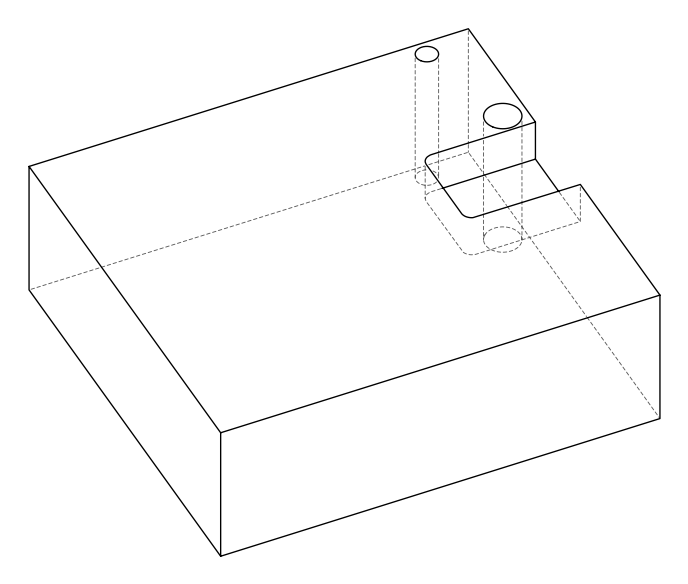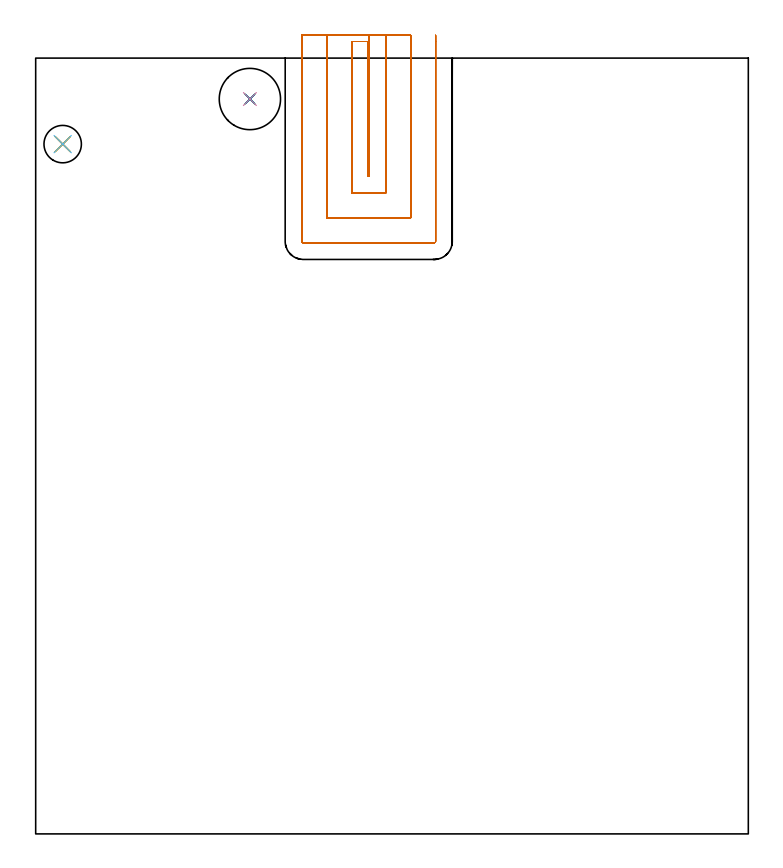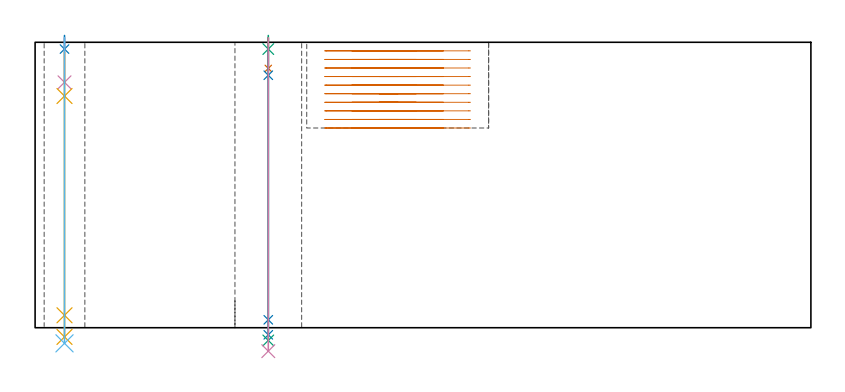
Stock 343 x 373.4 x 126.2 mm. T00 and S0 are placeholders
(PLAN: 10 operations, 8 tool changes, 22.4 min)
(1 MILL_SLOT | SLOT_PARTIAL_RECTANGULAR | NXT0201_012 | Follow Part, ap 4, ae 75% | 19.35 min | 294083 mm3)
(2 SPOT_DRILL | STEP1HOLE | NXT0321_9005460120000 | 0.05 min | 158 mm3)
(3 SPOT_DRILL_1 | STEP1HOLE_1 | NXT0321_9005460120000 | 0.05 min | 190 mm3)
(4 DRILL_BLIND_HOLE_INTO_CENTER | STEP1HOLE | NXT0301_089 | 0.08 min | 1598 mm3)
(5 GUN_DRILL_THROUGH_HOLE | STEP1HOLE | UGT0307_008 | 0.62 min | 10412 mm3)
(6 DRILL_TO_ENLARGE_THROUGH_HOLE | STEP1HOLE | UGT0301_046 | 0.54 min | 19869 mm3)
(7 DRILL_BLIND_HOLE_INTO_CENTER_1 | STEP1HOLE_1 | UGT0301_196 | 0.06 min | 381 mm3)
(8 GUN_DRILL_THROUGH_HOLE_1 | STEP1HOLE_1 | UGT0307_003 | 0.59 min | 4423 mm3)
(9 SPADE_DRILL_TO_ENLARGE_THROUGH_HOLE | STEP1HOLE_1 | UGT0306_009 | 0.54 min | 28895 mm3)
(10 DRILL_TO_ENLARGE_THROUGH_HOLE_1 | STEP1HOLE_1 | UGT0301_394 | 0.56 min | 52328 mm3)
(TOOL NXT0201_012 | ENDMILL 16mm [2P460-1600-NA 1630] | D16 FL38 Z6)
(TOOL NXT0321_9005460120000 | NC Spot Drill, 142deg, 12mm, Carbide, Uncoated | D12 PA142 FL30 Z2)
(TOOL NXT0301_089 | Carbide Drill 11.8mm [860.1-1180-035A1-MM 2214] | D11.8 PA140 FL55 Z2)
(TOOL UGT0307_008 | Gun Drill 11 mm | D11 PA130 FL24 Z1)
(TOOL UGT0301_046 | Twist Drill 18 mm | D18 PA118 FL130 Z2)
(TOOL UGT0301_196 | Twist Drill 7.7 mm | D7.7 PA118 FL73 Z2)
(TOOL UGT0307_003 | Gun Drill 7 mm | D7 PA130 FL24 Z1)
(TOOL UGT0306_009 | Spade Drill 18.5mm | D18.5 PA132 FL10 Z2)
(TOOL UGT0301_394 | Twist Drill 29.5 mm | D29.5 PA118 FL165 Z2)
(OP 1 MILL_SLOT)
G17 G21 G94 G90
T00 M6
G54
G17 G0 G90 X160.5 Y384.4 S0 M3
G43 Z136.2 H1
Z122.41
G94 G1 Y381.4 F250.
Y316.5 F500.
X160.1
Y381.4
X152.1
Y308.5
X168.5
Y381.4
Y384.4 F250.
X140.1
Y381.4
Y296.5 F500.
X180.5
Y381.4
Y384.4 F250.
X128.1
Y381.4
Y285.2 F500.
G3 X128.8 Y284.5 R0.7
G1 X191.8
G3 X192.5 Y285.2 R0.7
G1 Y381.4
Y384.4 F250.
G0 X160.5 Z118.62
G1 Y381.4
Y316.5 F500.
X160.1
Y381.4
X152.1
Y308.5
X168.5
Y381.4
Y384.4 F250.
X140.1
Y381.4
Y296.5 F500.
X180.5
Y381.4
Y384.4 F250.
X128.1
Y381.4
Y285.2 F500.
G3 X128.8 Y284.5 R0.7
G1 X191.8
G3 X192.5 Y285.2 R0.7
G1 Y381.4
Y384.4 F250.
G0 X160.5 Z114.83
G1 Y381.4
Y316.5 F500.
X160.1
Y381.4
X152.1
Y308.5
X168.5
Y381.4
Y384.4 F250.
X140.1
Y381.4
Y296.5 F500.
X180.5
Y381.4
Y384.4 F250.
X128.1
Y381.4
Y285.2 F500.
G3 X128.8 Y284.5 R0.7
G1 X191.8
G3 X192.5 Y285.2 R0.7
G1 Y381.4
Y384.4 F250.
G0 X160.5 Z111.04
G1 Y381.4
Y316.5 F500.
X160.1
Y381.4
X152.1
Y308.5
X168.5
Y381.4
Y384.4 F250.
X140.1
Y381.4
Y296.5 F500.
X180.5
Y381.4
Y384.4 F250.
X128.1
Y381.4
Y285.2 F500.
G3 X128.8 Y284.5 R0.7
G1 X191.8
G3 X192.5 Y285.2 R0.7
G1 Y381.4
Y384.4 F250.
G0 X160.5 Z107.25
G1 Y381.4
Y316.5 F500.
X160.1
Y381.4
X152.1
Y308.5
X168.5
Y381.4
Y384.4 F250.
X140.1
Y381.4
Y296.5 F500.
X180.5
Y381.4
Y384.4 F250.
X128.1
Y381.4
Y285.2 F500.
G3 X128.8 Y284.5 R0.7
G1 X191.8
G3 X192.5 Y285.2 R0.7
G1 Y381.4
Y384.4 F250.
G0 X160.5 Z103.46
G1 Y381.4
Y316.5 F500.
X160.1
Y381.4
X152.1
Y308.5
X168.5
Y381.4
Y384.4 F250.
X140.1
Y381.4
Y296.5 F500.
X180.5
Y381.4
Y384.4 F250.
X128.1
Y381.4
Y285.2 F500.
G3 X128.8 Y284.5 R0.7
G1 X191.8
G3 X192.5 Y285.2 R0.7
G1 Y381.4
Y384.4 F250.
G0 X160.5 Z99.67
G1 Y381.4
Y316.5 F500.
X160.1
Y381.4
X152.1
Y308.5
X168.5
Y381.4
Y384.4 F250.
X140.1
Y381.4
Y296.5 F500.
X180.5
Y381.4
Y384.4 F250.
X128.1
Y381.4
Y285.2 F500.
G3 X128.8 Y284.5 R0.7
G1 X191.8
G3 X192.5 Y285.2 R0.7
G1 Y381.4
Y384.4 F250.
G0 X160.5 Z95.88
G1 Y381.4
Y316.5 F500.
X160.1
Y381.4
X152.1
Y308.5
X168.5
Y381.4
Y384.4 F250.
X140.1
Y381.4
Y296.5 F500.
X180.5
Y381.4
Y384.4 F250.
X128.1
Y381.4
Y285.2 F500.
G3 X128.8 Y284.5 R0.7
G1 X191.8
G3 X192.5 Y285.2 R0.7
G1 Y381.4
Y384.4 F250.
G0 X160.5 Z92.09
G1 Y381.4
Y316.5 F500.
X160.1
Y381.4
X152.1
Y308.5
X168.5
Y381.4
Y384.4 F250.
X140.1
Y381.4
Y296.5 F500.
X180.5
Y381.4
Y384.4 F250.
X128.1
Y381.4
Y285.2 F500.
G3 X128.8 Y284.5 R0.7
G1 X191.8
G3 X192.5 Y285.2 R0.7
G1 Y381.4
Y384.4 F250.
G0 X160.5 Z88.3
G1 Y381.4
Y316.5 F500.
X160.1
Y381.4
X152.1
Y308.5
X168.5
Y381.4
Y384.4 F250.
X140.1
Y381.4
Y296.5 F500.
X180.5
Y381.4
Y384.4 F250.
X128.1
Y381.4
Y285.2 F500.
G3 X128.8 Y284.5 R0.7
G1 X191.8
G3 X192.5 Y285.2 R0.7
G1 Y381.4
Y384.4 F250.
G0 Z136.2
M5
M2
(OP 2 SPOT_DRILL)
G17 G21 G94 G90
T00 M6
G54
G17 G0 G90 X13. Y332. S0 M3
G43 Z136.2 H0
G94 G81 G98 Z123.2 F250. R129.2
G80
M5
M2
(OP 3 SPOT_DRILL_1)
G17 G21 G94 G90
T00 M6
G54
G17 G0 G90 X103.1 Y353.7 S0 M3
G43 Z136.2 H0
G94 G81 G98 Z123.2 F250. R129.2
G80
M5
M2
(OP 4 DRILL_BLIND_HOLE_INTO_CENTER)
G17 G21 G94 G90
T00 M6
G54
G17 G0 G90 X13. Y332. S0 M3
G43 Z136.2 H1
G94 G81 G98 Z108.5 F250. R128.2
G80
M5
M2
(OP 5 GUN_DRILL_THROUGH_HOLE)
G17 G21 G94 G90
T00 M6
G54
G17 G0 G90 X13. Y332. M8
G43 Z136.2 H0
Z121.977
S716 M3
G94 G1 Z102.437 F125. M26
G4 X.084
Z5.5 F250.
G4 X.084
Z-4.065 F125.
G4 X.084
M5
M9
G0 Z121.977
Z136.2
M2
(OP 6 DRILL_TO_ENLARGE_THROUGH_HOLE)
G17 G21 G94 G90
T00 M6
G54
G17 G0 G90 X13. Y332. S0 M3
G43 Z136.2 H0
G94 G73 G98 Z-6.908 F250. Q16.638 R128.2
G80
M5
M2
(OP 7 DRILL_BLIND_HOLE_INTO_CENTER_1)
G17 G21 G94 G90
T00 M6
G54
G17 G0 G90 X103.1 Y353.7 S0 M3
G43 Z136.2 H0
G94 G81 G98 Z114.65 F250. R128.2
G80
M5
M2
(OP 8 GUN_DRILL_THROUGH_HOLE_1)
G17 G21 G94 G90
T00 M6
G54
G17 G0 G90 X103.1 Y353.7 M8
G43 Z136.2 H0
Z123.833
S716 M3
G94 G1 Z111.621 F125. M26
G4 X.084
Z3.5 F250.
G4 X.084
Z-3.132 F125.
G4 X.084
M5
M9
G0 Z123.833
Z136.2
M2
(OP 9 SPADE_DRILL_TO_ENLARGE_THROUGH_HOLE)
G17 G21 G94 G90
T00 M6
G54
G17 G0 G90 X103.1 Y353.7 S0 M3
G43 Z136.2 H0
G94 G73 G98 Z-5.618 F250. Q16.477 R128.2
G80
M5
M2
(OP 10 DRILL_TO_ENLARGE_THROUGH_HOLE_1)
G17 G21 G94 G90
T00 M6
G54
G17 G0 G90 X103.1 Y353.7 S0 M3
G43 Z136.2 H0
G94 G73 G98 Z-10.363 F250. Q27.313 R128.2
G80
M5
M2
